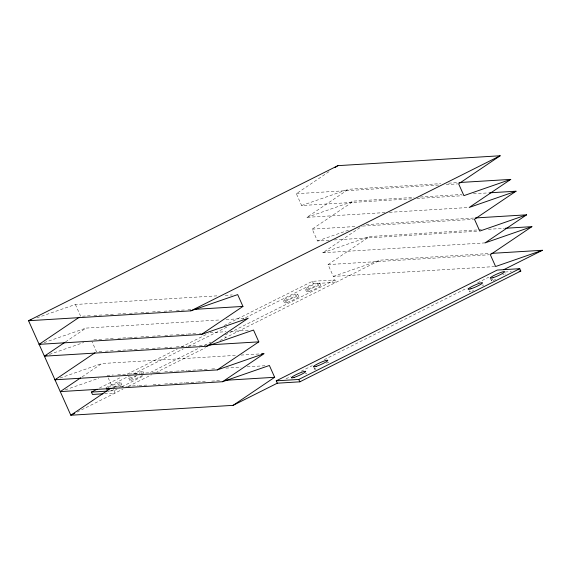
<?xml version="1.0" encoding="UTF-8"?>
<svg xmlns="http://www.w3.org/2000/svg" width="571" height="571" viewBox="0 0 571 571"><rect width="100%" height="100%" fill="white"/><g stroke="black" fill="none" stroke-linecap="round" stroke-linejoin="round"><path stroke-width="0.43" stroke-dasharray="2.85 2.14" d="M65.544 341.886L85.95 328.104L220.749 319.896M411.591 198.829L301.624 205.524L296.342 193.712L330.602 170.572M384.947 212.583L306.913 217.337L348.46 189.279L440.684 183.662M82.124 376.839L101.802 363.541L236.601 355.333M329.003 240.263L317.476 240.962L312.194 229.149L353.742 201.092L414.046 197.416M485.05 242.896L322.765 252.775L362.121 226.195M494.729 266.578L333.328 276.407L328.047 264.587L369.594 236.53L477.784 229.942M99.368 388.102L121.623 376.946M127.183 374.155L177.26 349.052M181.235 347.061L208.258 333.514M224.153 325.549L312.373 281.317L334.913 279.947L335.969 282.31L313.436 283.68L242.696 319.146M105.985 387.673L129.039 376.125M133.014 374.126L183.084 349.031M188.651 346.24L228.386 326.319M109.625 390.978L113.957 390.714L117.141 389.122M121.909 386.731L144.163 375.575M150.523 372.385L199.8 347.682M204.568 345.291L210.927 342.108M334.913 279.947L224.439 335.334L225.495 337.697M77.135 412.069L122.965 389.094M128.525 386.303L151.579 374.747M155.548 372.756L205.624 347.653M219.928 340.48L380.165 260.155L489.24 253.517M286.042 378.816L290.81 376.425M301.145 371.243L312.273 365.661M324.192 359.687L467.264 287.97M477.592 282.788L488.719 277.206M301.624 205.524L348.46 189.279M306.913 217.337L353.742 201.092M36.915 317.826L75.386 304.479L218.158 295.785M317.476 240.962L350.094 229.649M44.138 342.614L85.95 328.104M322.765 252.775L369.594 236.53M49.42 354.427L83.709 342.529M333.328 276.407L380.165 260.155M59.991 378.052L101.802 363.541M65.272 389.865L98.726 378.259M448.67 183.177L459.312 182.527M296.342 193.712L439.113 185.018M446.208 184.583L457.742 183.883M420.256 197.038L461.932 194.504M473.459 193.797L488.54 192.884M416.909 198.501L462.139 195.753M389.379 212.312L468.306 207.509M366.082 224.61L474.273 218.022M312.194 229.149L356.532 226.451M362.742 226.073L473.595 219.321M478.676 229.892L481.332 229.728M488.426 229.292L504.393 228.321M334.328 239.941L477.991 231.191M328.047 264.587L489.447 254.759M505.192 272.003L511.259 271.639M225.252 295.35L232.347 294.921M82.438 316.184L90.425 315.699M93.972 315.485L101.952 314.992M105.499 314.778L114.364 314.243M117.911 314.021L125.898 313.536M129.446 313.322L137.425 312.837M140.973 312.623L148.952 312.137M152.5 311.916L160.48 311.431M164.027 311.216L172.899 310.674M176.446 310.46L184.426 309.974M187.973 309.76L191.521 309.539M226.066 319.574L243.803 318.49M93.894 339.759L101.881 339.267M105.428 339.053L114.293 338.517M117.84 338.296L128.482 337.647M129.367 337.597L137.347 337.111M140.894 336.897L148.881 336.405M152.428 336.191L160.408 335.705M164.841 335.434L172.82 334.949M176.368 334.734L187.01 334.085M187.902 334.035L195.882 333.543M199.429 333.328L201.199 333.221M210.071 332.679L226.03 331.708M230.463 331.437L249.977 330.252M101.845 351.408L96.52 351.729L91.938 341.494M105.392 351.194L113.372 350.708M117.804 350.437L128.446 349.787M129.331 349.73L137.311 349.245M140.859 349.031L148.845 348.546M152.393 348.331L160.372 347.846M164.805 347.575L171.9 347.139M176.332 346.868L186.974 346.226M187.859 346.169L195.846 345.683M199.393 345.469L206.488 345.034M241.033 355.069L259.655 353.934M107.091 375.361L113.294 374.983M117.733 374.712L128.375 374.062M129.26 374.005L139.902 373.363M140.787 373.306L148.767 372.82M152.314 372.606L160.301 372.121M164.734 371.849L175.376 371.2M176.261 371.143L186.903 370.5M187.788 370.443L198.43 369.794M199.315 369.744L207.302 369.259M211.734 368.987L216.166 368.716M225.923 368.124L240.998 367.203M247.207 366.825L264.944 365.747M115.035 387.01L112.373 387.174L108.147 377.724M115.92 386.952L126.562 386.31M127.447 386.253L138.089 385.603M138.981 385.553L148.731 384.954M153.164 384.69L160.258 384.254M164.698 383.983L173.563 383.448M174.448 383.391L185.09 382.741M185.982 382.691L196.624 382.042M197.509 381.985L207.259 381.392M211.698 381.121L219.678 380.636M104.614 393.712L115.014 393.076L113.957 390.714M490.675 278.955L491.381 280.532M319.703 282.923L320.759 285.286M312.373 281.317L313.436 283.68M305.492 289.426L306.548 291.788M297.605 293.994L298.662 296.356M313.907 367.574L314.614 369.144M283.402 300.503L284.458 302.866M142.936 371.535L143.642 373.106M128.732 378.038L129.788 380.4M120.838 382.613L121.894 384.975M75.386 304.479L80.668 316.291M326.105 363.099A7.83 1.006 -24.1 0 1 328.318 363.427M316.013 369.059A7.83 1.006 -24.1 0 1 316.056 367.695M134.934 374.084A7.83 1.006 -24.1 0 1 142.051 371.514A7.83 1.006 -24.1 0 1 141.487 372.984M136.733 375.49A7.83 1.006 -24.1 0 1 129.617 378.059A7.83 1.006 -24.1 0 1 130.174 376.589M108.083 387.666A7.83 1.006 -24.1 0 1 117.619 383.234A7.83 1.006 -24.1 0 1 120.067 383.598A7.83 1.006 -24.1 0 1 110.96 388.094M113.9 387.523A7.83 1.006 -24.1 0 1 121.423 384.904A7.83 1.006 -24.1 0 1 119.125 387.209M113.822 389.743A7.83 1.006 -24.1 0 1 107.691 391.478M305.321 373.805A7.83 1.006 -24.1 0 1 306.713 374.012M142.543 375.347A7.83 1.006 -24.1 0 1 130.673 380.422A7.83 1.006 -24.1 0 1 135.991 376.446M495.707 279.512A7.83 1.006 -24.1 0 1 492.78 280.447M491.852 280.604A7.83 1.006 -24.1 0 1 492.823 279.083M502.865 274.487A7.83 1.006 -24.1 0 1 504.186 274.116M505.107 273.959A7.83 1.006 -24.1 0 1 505.585 274.03M473.609 290.589A7.83 1.006 -24.1 0 1 471.996 291.153M470.682 291.524A7.83 1.006 -24.1 0 1 469.783 290.825M482.088 285.193A7.83 1.006 -24.1 0 1 483.48 285.4M308.212 288.969A7.83 1.006 -24.1 0 0 319.689 283.209A7.83 1.006 -24.1 0 0 309.896 286.335A7.83 1.006 -24.1 0 0 308.212 288.969M286.114 300.046A7.83 1.006 -24.1 0 0 297.598 294.286A7.83 1.006 -24.1 0 0 287.798 297.412A7.83 1.006 -24.1 0 0 286.114 300.046M287.17 302.409A7.83 1.006 -24.1 0 0 298.654 296.649A7.83 1.006 -24.1 0 0 288.855 299.775A7.83 1.006 -24.1 0 0 287.17 302.409M309.268 291.331A7.83 1.006 -24.1 0 0 320.745 285.571A7.83 1.006 -24.1 0 0 310.952 288.698A7.83 1.006 -24.1 0 0 309.268 291.331"/><path stroke-width="0.86" d="M64.816 342.379L44.402 356.168L206.688 346.283L248.235 318.225L201.406 334.47L39.121 344.349L79.212 317.276M334.977 167.617L337.889 165.654L500.175 155.769L458.627 183.826L463.909 195.639L510.745 179.394L459.312 182.527M80.668 377.824L60.255 391.606L222.54 381.721L264.087 353.663L217.258 369.908L54.973 379.794L95.064 352.714M110.917 388.159L70.825 415.231L28.55 320.724L337.889 165.654M201.406 334.47L242.953 306.413L237.672 294.593L190.835 310.845L28.55 320.724L31.062 319.853M217.258 369.908L258.806 341.851L253.524 330.038L206.688 346.283M510.745 179.394L469.198 207.459L516.027 191.206L489.426 192.827M516.027 191.206L474.48 219.271L479.761 231.084L526.598 214.832L475.165 217.965M74.772 413.254L70.825 415.231L233.111 405.346L274.658 377.288L269.376 365.476L222.54 381.721M526.598 214.832L485.05 242.896L531.879 226.651L505.278 228.272M531.879 226.651L490.332 254.709L495.614 266.521L542.45 250.276L491.017 253.41M190.835 310.845L500.175 155.769M102.88 393.819L92.473 394.447L91.417 392.084L96.984 389.301M277.299 383.198L276.243 380.836L497.198 270.069L519.738 268.691L520.795 271.054L299.839 381.821L277.299 383.198L233.111 405.346M503.779 269.662L542.45 250.276M276.243 380.836L298.783 379.458L519.738 268.691M39.121 344.349L40.791 343.771M44.402 356.168L46.915 355.298M54.973 379.794L56.643 379.208M519.068 271.161L520.795 271.054M194.183 309.382L242.953 306.413M210.035 344.82L258.806 341.851M261.432 353.827L263.202 353.713M225.888 380.257L274.658 377.288M91.417 392.084L107.027 391.135M298.783 379.458L299.839 381.821M109.346 388.658A7.83 1.006 -24.1 0 1 107.134 388.33M294.172 377.402A7.83 1.006 -24.1 0 0 305.656 371.65A7.83 1.006 -24.1 0 0 295.857 374.776A7.83 1.006 -24.1 0 0 294.172 377.402M316.27 366.325A7.83 1.006 -24.1 0 0 327.754 360.572A7.83 1.006 -24.1 0 0 317.954 363.698A7.83 1.006 -24.1 0 0 316.27 366.325M493.037 277.713A7.83 1.006 -24.1 0 0 504.514 271.96A7.83 1.006 -24.1 0 0 494.722 275.079A7.83 1.006 -24.1 0 0 493.037 277.713M470.939 288.79A7.83 1.006 -24.1 0 0 482.424 283.038A7.83 1.006 -24.1 0 0 472.624 286.157A7.83 1.006 -24.1 0 0 470.939 288.79"/></g></svg>
